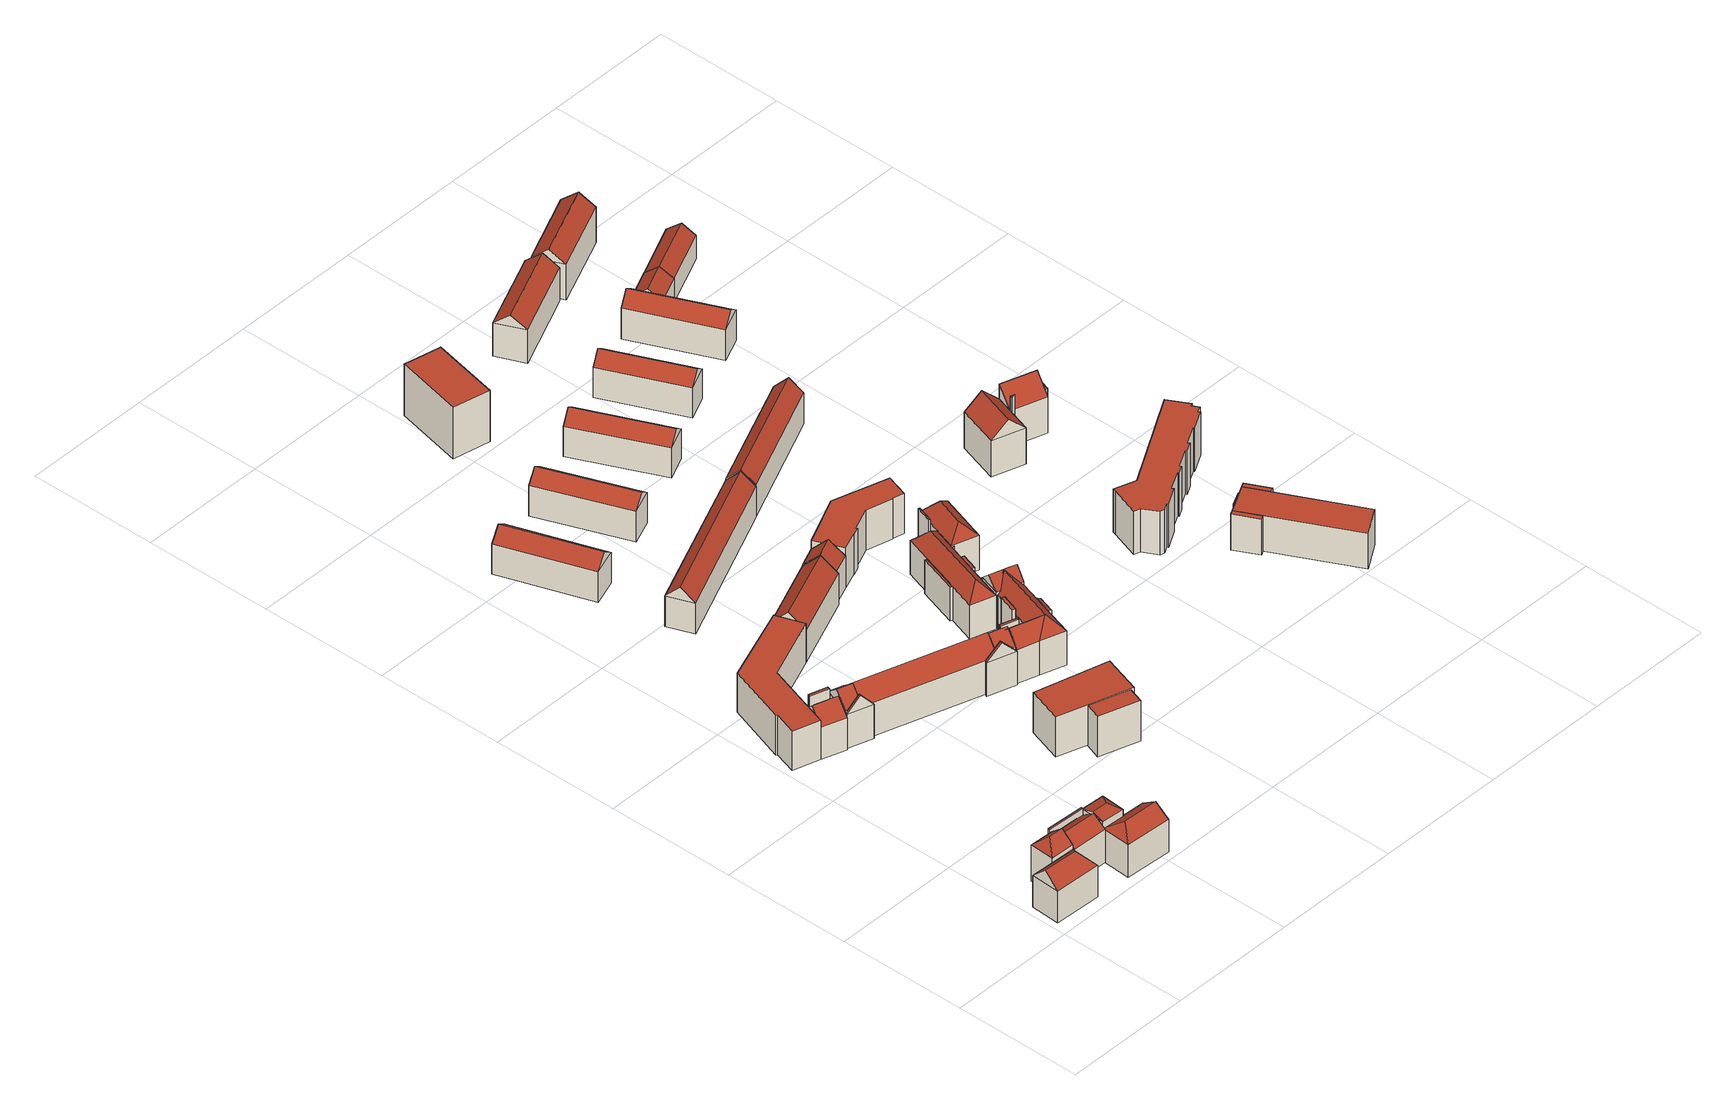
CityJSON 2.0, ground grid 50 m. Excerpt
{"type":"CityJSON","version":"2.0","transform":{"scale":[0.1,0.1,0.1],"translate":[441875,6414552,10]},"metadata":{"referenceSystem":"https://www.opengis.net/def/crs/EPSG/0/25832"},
"CityObjects":{
"building1":{"type":"Building","attributes":{"function":"31001_1010"},"children":["building1-1","building1-2","building1-3","building1-4","building1-5","building1-6"]},
"building1-1":{"type":"BuildingPart","attributes":{"roofType":"5000","measuredHeight":18.38,"storeysAboveGround":4},"parents":["building1"],"geometry":[{"type":"Solid","lod":"2","boundaries":[[[[0,1,2,3]],[[4,5,1,0]],[[6,7,5,4]],[[3,2,7,6]],[[0,8,4]],[[6,9,3]],[[3,9,8,0]],[[4,8,9,6]],[[1,5,7,2]]]],"semantics":{"surfaces":[{"type":"WallSurface"},{"type":"RoofSurface","Flaechenneigung":"41.5280836284885","Flaechenrichtung":"92.8494994040958","Flaechengroesse":"40.347125489576"},{"type":"RoofSurface","Flaechenneigung":"46.6362666407859","Flaechenrichtung":"2.85066626191174","Flaechengroesse":"124.046532342416"},{"type":"RoofSurface","Flaechenneigung":"46.6363801844414","Flaechenrichtung":"182.846805482165","Flaechengroesse":"124.049062008658"},{"type":"GroundSurface"}],"values":[[0,0,0,0,1,0,2,3,4]]}}]},
"building1-2":{"type":"BuildingPart","attributes":{"roofType":"5000","measuredHeight":19.09,"storeysAboveGround":4},"parents":["building1"],"geometry":[{"type":"Solid","lod":"2","boundaries":[[[[10,11,1,12]],[[13,14,11,10]],[[15,16,14,13]],[[12,1,16,15]],[[10,17,13]],[[15,18,12]],[[12,18,17,10]],[[13,17,18,15]],[[11,14,16,1]]]],"semantics":{"surfaces":[{"type":"WallSurface"},{"type":"RoofSurface","Flaechenneigung":"42.6138973612871","Flaechenrichtung":"272.851849181748","Flaechengroesse":"26.7100561599105"},{"type":"RoofSurface","Flaechenneigung":"48.8671475129598","Flaechenrichtung":"182.846331402792","Flaechengroesse":"47.3847689605955"},{"type":"RoofSurface","Flaechenneigung":"48.8672969844222","Flaechenrichtung":"2.82696698326483","Flaechengroesse":"47.3835448523109"},{"type":"GroundSurface"}],"values":[[0,0,0,0,1,0,2,3,4]]}}]},
"building1-3":{"type":"BuildingPart","attributes":{"roofType":"3100","measuredHeight":17.45,"storeysAboveGround":4},"parents":["building1"],"geometry":[{"type":"Solid","lod":"2","boundaries":[[[[19,20,16,21]],[[22,23,20,19]],[[24,25,23,22]],[[21,16,25,24]],[[19,26,22]],[[24,27,21]],[[21,27,26,19]],[[22,26,27,24]],[[20,23,25,16]]]],"semantics":{"surfaces":[{"type":"WallSurface"},{"type":"RoofSurface","Flaechenneigung":"54.4815227953838","Flaechenrichtung":"2.75251941555763","Flaechengroesse":"89.0152081675264"},{"type":"RoofSurface","Flaechenneigung":"54.4813897925999","Flaechenrichtung":"182.818109113188","Flaechengroesse":"89.0124240352548"},{"type":"GroundSurface"}],"values":[[0,0,0,0,0,0,1,2,3]]}}]},
"building1-4":{"type":"BuildingPart","attributes":{"roofType":"5000","measuredHeight":17.67,"storeysAboveGround":4},"parents":["building1"],"geometry":[{"type":"Solid","lod":"2","boundaries":[[[[28,29,20,30]],[[31,32,29,28]],[[33,34,32,31]],[[30,20,34,33]],[[28,35,31]],[[33,36,30]],[[30,36,35,28]],[[31,35,36,33]],[[29,32,34,20]]]],"semantics":{"surfaces":[{"type":"WallSurface"},{"type":"RoofSurface","Flaechenneigung":"62.4104458856623","Flaechenrichtung":"92.8454227254943","Flaechengroesse":"14.0120943286376"},{"type":"RoofSurface","Flaechenneigung":"73.1787329251202","Flaechenrichtung":"2.84269771535469","Flaechengroesse":"37.68791951411"},{"type":"RoofSurface","Flaechenneigung":"73.1786773496639","Flaechenrichtung":"182.846499058103","Flaechengroesse":"37.6913674211748"},{"type":"GroundSurface"}],"values":[[0,0,0,0,1,0,2,3,4]]}}]},
"building1-5":{"type":"BuildingPart","attributes":{"roofType":"5000","measuredHeight":17.5,"storeysAboveGround":4},"parents":["building1"],"geometry":[{"type":"Solid","lod":"2","boundaries":[[[[37,38,39,40]],[[41,34,38,37]],[[42,43,34,41]],[[40,39,43,42]],[[37,44,41]],[[42,45,40]],[[40,45,44,37]],[[41,44,45,42]],[[38,34,43,39]]]],"semantics":{"surfaces":[{"type":"WallSurface"},{"type":"RoofSurface","Flaechenneigung":"44.4680090687922","Flaechenrichtung":"272.854232684212","Flaechengroesse":"32.8976625812946"},{"type":"RoofSurface","Flaechenneigung":"55.3368593282151","Flaechenrichtung":"182.853922612822","Flaechengroesse":"114.68478310872"},{"type":"RoofSurface","Flaechenneigung":"55.3369004362173","Flaechenrichtung":"2.84955120345113","Flaechengroesse":"114.683419784781"},{"type":"GroundSurface"}],"values":[[0,0,0,0,1,0,2,3,4]]}}]},
"building1-6":{"type":"BuildingPart","attributes":{"roofType":"1000","measuredHeight":16.25,"storeysAboveGround":4},"parents":["building1"],"geometry":[{"type":"Solid","lod":"2","boundaries":[[[[46,47,48,49]],[[50,51,47,46]],[[52,53,51,50]],[[49,48,53,52]],[[50,46,49,52]],[[47,51,53,48]]]],"semantics":{"surfaces":[{"type":"WallSurface"},{"type":"RoofSurface","Flaechenneigung":"90","Flaechenrichtung":"0","Flaechengroesse":"12.2109905168544"},{"type":"GroundSurface"}],"values":[[0,0,0,0,1,2]]}}]},
"building2":{"type":"Building","attributes":{"function":"31001_1010"},"children":["building2-1","building2-2","building2-3","building2-4","building2-5"]},
"building2-1":{"type":"BuildingPart","attributes":{"roofType":"1000","measuredHeight":16.29,"storeysAboveGround":4},"parents":["building2"],"geometry":[{"type":"Solid","lod":"2","boundaries":[[[[54,55,56,57]],[[58,59,55,54]],[[60,61,59,58]],[[62,63,61,60]],[[64,65,63,62]],[[66,67,65,64]],[[68,69,67,66]],[[57,56,69,68]],[[66,64,62,60,58,54,57,68]],[[55,59,61,63,65,67,69,56]]]],"semantics":{"surfaces":[{"type":"WallSurface"},{"type":"RoofSurface","Flaechenneigung":"90","Flaechenrichtung":"0","Flaechengroesse":"680.952317258431"},{"type":"GroundSurface"}],"values":[[0,0,0,0,0,0,0,0,1,2]]}}]},
"building2-2":{"type":"BuildingPart","attributes":{"roofType":"3100","measuredHeight":18.91,"storeysAboveGround":4},"parents":["building2"],"geometry":[{"type":"Solid","lod":"2","boundaries":[[[[70,71,72,73]],[[74,75,71,70]],[[76,61,75,74]],[[73,72,61,76]],[[70,77,74]],[[76,78,73]],[[73,78,77,70]],[[74,77,78,76]],[[71,75,61,72]]]],"semantics":{"surfaces":[{"type":"WallSurface"},{"type":"RoofSurface","Flaechenneigung":"46.6688282595163","Flaechenrichtung":"337.613418283001","Flaechengroesse":"254.990159038913"},{"type":"RoofSurface","Flaechenneigung":"46.6716818337165","Flaechenrichtung":"157.95144624118","Flaechengroesse":"256.388987118885"},{"type":"GroundSurface"}],"values":[[0,0,0,0,0,0,1,2,3]]}}]},
"building2-3":{"type":"BuildingPart","attributes":{"roofType":"3100","measuredHeight":18.9,"storeysAboveGround":4},"parents":["building2"],"geometry":[{"type":"Solid","lod":"2","boundaries":[[[[79,80,71,81]],[[82,83,80,79]],[[84,85,83,82]],[[81,71,85,84]],[[79,86,82]],[[84,87,81]],[[81,87,86,79]],[[82,86,87,84]],[[80,83,85,71]]]],"semantics":{"surfaces":[{"type":"WallSurface"},{"type":"RoofSurface","Flaechenneigung":"46.3017187941279","Flaechenrichtung":"337.583854589848","Flaechengroesse":"67.7277072798356"},{"type":"RoofSurface","Flaechenneigung":"46.2999264095917","Flaechenrichtung":"157.856410594848","Flaechengroesse":"69.217210516663"},{"type":"GroundSurface"}],"values":[[0,0,0,0,0,0,1,2,3]]}}]},
"building2-4":{"type":"BuildingPart","attributes":{"roofType":"3100","measuredHeight":18.47,"storeysAboveGround":4},"parents":["building2"],"geometry":[{"type":"Solid","lod":"2","boundaries":[[[[88,89,90,91]],[[92,93,89,88]],[[94,65,93,92]],[[91,90,65,94]],[[88,95,92]],[[94,96,91]],[[91,96,95,88]],[[92,95,96,94]],[[89,93,65,90]]]],"semantics":{"surfaces":[{"type":"WallSurface"},{"type":"RoofSurface","Flaechenneigung":"47.0088870133913","Flaechenrichtung":"17.5019864082922","Flaechengroesse":"74.1320980158264"},{"type":"RoofSurface","Flaechenneigung":"47.0088582607343","Flaechenrichtung":"197.493484263191","Flaechengroesse":"74.1451896915529"},{"type":"GroundSurface"}],"values":[[0,0,0,0,0,0,1,2,3]]}}]},
"building2-5":{"type":"BuildingPart","attributes":{"roofType":"1000","measuredHeight":17.46,"storeysAboveGround":4},"parents":["building2"],"geometry":[{"type":"Solid","lod":"2","boundaries":[[[[97,98,99,100]],[[101,102,98,97]],[[103,89,102,101]],[[100,99,89,103]],[[101,97,100,103]],[[98,102,89,99]]]],"semantics":{"surfaces":[{"type":"WallSurface"},{"type":"RoofSurface","Flaechenneigung":"90","Flaechenrichtung":"0","Flaechengroesse":"8.042751369513"},{"type":"GroundSurface"}],"values":[[0,0,0,0,1,2]]}}]},
"building3":{"type":"Building","attributes":{"function":"31001_1010"},"children":["building3-1","building3-2","building3-3","building3-4","building3-5"]},
"building3-1":{"type":"BuildingPart","attributes":{"roofType":"3100","measuredHeight":19.76,"storeysAboveGround":4},"parents":["building3"],"geometry":[{"type":"Solid","lod":"2","boundaries":[[[[104,105,106,107]],[[108,109,105,104]],[[110,111,109,108]],[[107,106,111,110]],[[104,112,108]],[[110,113,107]],[[107,113,112,104]],[[108,112,113,110]],[[105,109,111,106]]]],"semantics":{"surfaces":[{"type":"WallSurface"},{"type":"RoofSurface","Flaechenneigung":"48.3747863686799","Flaechenrichtung":"17.4961596519196","Flaechengroesse":"45.4324639166376"},{"type":"RoofSurface","Flaechenneigung":"48.3749608486403","Flaechenrichtung":"197.49379833138","Flaechengroesse":"45.4024638697782"},{"type":"GroundSurface"}],"values":[[0,0,0,0,0,0,1,2,3]]}}]},
"building3-2":{"type":"BuildingPart","attributes":{"roofType":"3100","measuredHeight":19.71,"storeysAboveGround":4},"parents":["building3"],"geometry":[{"type":"Solid","lod":"2","boundaries":[[[[114,115,116,117]],[[118,119,115,114]],[[120,109,119,118]],[[117,116,109,120]],[[114,121,118]],[[120,122,117]],[[117,122,121,114]],[[118,121,122,120]],[[115,119,109,116]]]],"semantics":{"surfaces":[{"type":"WallSurface"},{"type":"RoofSurface","Flaechenneigung":"46.5723886862439","Flaechenrichtung":"17.5188715845536","Flaechengroesse":"418.518087130703"},{"type":"RoofSurface","Flaechenneigung":"46.5723923785247","Flaechenrichtung":"197.501367905763","Flaechengroesse":"418.530793510477"},{"type":"GroundSurface"}],"values":[[0,0,0,0,0,0,1,2,3]]}}]},
"building3-3":{"type":"BuildingPart","attributes":{"roofType":"3100","measuredHeight":19.78,"storeysAboveGround":4},"parents":["building3"],"geometry":[{"type":"Solid","lod":"2","boundaries":[[[[123,124,125,126]],[[127,128,124,123]],[[129,119,128,127]],[[126,125,119,129]],[[123,130,127]],[[129,131,126]],[[126,131,130,123]],[[127,130,131,129]],[[124,128,119,125]]]],"semantics":{"surfaces":[{"type":"WallSurface"},{"type":"RoofSurface","Flaechenneigung":"48.2441351852865","Flaechenrichtung":"17.5019211493828","Flaechengroesse":"48.0846413065926"},{"type":"RoofSurface","Flaechenneigung":"48.2439892260513","Flaechenrichtung":"197.495717259937","Flaechengroesse":"48.0973239271994"},{"type":"GroundSurface"}],"values":[[0,0,0,0,0,0,1,2,3]]}}]},
"building3-4":{"type":"BuildingPart","attributes":{"roofType":"3100","measuredHeight":19.9,"storeysAboveGround":4},"parents":["building3"],"geometry":[{"type":"Solid","lod":"2","boundaries":[[[[132,133,128,134]],[[135,136,133,132]],[[137,138,136,135]],[[134,128,138,137]],[[132,139,135]],[[137,140,134]],[[134,140,139,132]],[[135,139,140,137]],[[133,136,138,128]]]],"semantics":{"surfaces":[{"type":"WallSurface"},{"type":"RoofSurface","Flaechenneigung":"43.4876445818154","Flaechenrichtung":"107.510559779453","Flaechengroesse":"8.16888816724784"},{"type":"RoofSurface","Flaechenneigung":"43.4868604493693","Flaechenrichtung":"287.541836632266","Flaechengroesse":"8.16662754990904"},{"type":"GroundSurface"}],"values":[[0,0,0,0,0,0,1,2,3]]}}]},
"building3-5":{"type":"BuildingPart","attributes":{"roofType":"3100","measuredHeight":19.8,"storeysAboveGround":4},"parents":["building3"],"geometry":[{"type":"Solid","lod":"2","boundaries":[[[[141,142,143,144]],[[145,146,142,141]],[[147,111,146,145]],[[144,143,111,147]],[[141,148,145]],[[147,149,144]],[[144,149,148,141]],[[145,148,149,147]],[[142,146,111,143]]]],"semantics":{"surfaces":[{"type":"WallSurface"},{"type":"RoofSurface","Flaechenneigung":"40.9968684888485","Flaechenrichtung":"107.470721055647","Flaechengroesse":"6.77630783550925"},{"type":"RoofSurface","Flaechenneigung":"40.9972718735318","Flaechenrichtung":"287.482935167426","Flaechengroesse":"6.77770024238914"},{"type":"GroundSurface"}],"values":[[0,0,0,0,0,0,1,2,3]]}}]},
"building4":{"type":"Building","attributes":{"function":"31001_1010","yearOfConstruction":1978,"roofType":"3100","measuredHeight":16.8,"storeysAboveGround":4},"geometry":[{"type":"Solid","lod":"2","boundaries":[[[[150,151,152,153]],[[154,155,151,150]],[[156,157,155,154]],[[153,152,157,156]],[[150,158,154]],[[156,159,153]],[[153,159,158,150]],[[154,158,159,156]],[[151,155,157,152]]]],"semantics":{"surfaces":[{"type":"WallSurface"},{"type":"RoofSurface","Flaechenneigung":"51.6771435937999","Flaechenrichtung":"70.6903080448918","Flaechengroesse":"252.057448970152"},{"type":"RoofSurface","Flaechenneigung":"51.6771897122226","Flaechenrichtung":"250.717976646408","Flaechengroesse":"252.054576737016"},{"type":"GroundSurface"}],"values":[[0,0,0,0,0,0,1,2,3]]}}]},
"building5":{"type":"Building","attributes":{"function":"31001_1010"},"children":["building5-1","building5-2"]},
"building5-1":{"type":"BuildingPart","attributes":{"roofType":"1000","measuredHeight":16.77,"storeysAboveGround":7},"parents":["building5"],"geometry":[{"type":"Solid","lod":"2","boundaries":[[[[160,161,162,163]],[[164,165,161,160]],[[166,167,165,164]],[[163,162,167,166]],[[164,160,163,166]],[[161,165,167,162]]]],"semantics":{"surfaces":[{"type":"WallSurface"},{"type":"RoofSurface","Flaechenneigung":"90","Flaechenrichtung":"0","Flaechengroesse":"440.060818490972"},{"type":"GroundSurface"}],"values":[[0,0,0,0,1,2]]}}]},
"building5-2":{"type":"BuildingPart","attributes":{"roofType":"1000","measuredHeight":16.67,"storeysAboveGround":7},"parents":["building5"],"geometry":[{"type":"Solid","lod":"2","boundaries":[[[[168,169,170,171]],[[172,173,169,168]],[[174,175,173,172]],[[171,170,175,174]],[[172,168,171,174]],[[169,173,175,170]]]],"semantics":{"surfaces":[{"type":"WallSurface"},{"type":"RoofSurface","Flaechenneigung":"90","Flaechenrichtung":"0","Flaechengroesse":"104.584311201492"},{"type":"GroundSurface"}],"values":[[0,0,0,0,1,2]]}}]},
"building6":{"type":"Building","attributes":{"function":"31001_1010","yearOfConstruction":1957,"roofType":"3100","measuredHeight":17.76,"storeysAboveGround":4},"geometry":[{"type":"Solid","lod":"2","boundaries":[[[[176,177,178,179]],[[180,181,177,176]],[[182,183,181,180]],[[179,178,183,182]],[[176,184,180]],[[182,185,179]],[[179,185,184,176]],[[180,184,185,182]],[[177,181,183,178]]]],"semantics":{"surfaces":[{"type":"WallSurface"},{"type":"RoofSurface","Flaechenneigung":"45.3784375980943","Flaechenrichtung":"336.316038890547","Flaechengroesse":"453.516668318772"},{"type":"RoofSurface","Flaechenneigung":"45.3782904466207","Flaechenrichtung":"156.293088631143","Flaechengroesse":"455.570793759997"},{"type":"GroundSurface"}],"values":[[0,0,0,0,0,0,1,2,3]]}}]},
"building7":{"type":"Building","attributes":{"function":"31001_1010","yearOfConstruction":1957,"roofType":"3100","measuredHeight":16.73,"storeysAboveGround":4},"geometry":[{"type":"Solid","lod":"2","boundaries":[[[[186,187,188,189]],[[190,191,187,186]],[[192,193,191,190]],[[189,188,193,192]],[[186,194,190]],[[192,195,189]],[[189,195,194,186]],[[190,194,195,192]],[[187,191,193,188]]]],"semantics":{"surfaces":[{"type":"WallSurface"},{"type":"RoofSurface","Flaechenneigung":"50.9910337723218","Flaechenrichtung":"68.7483885770916","Flaechengroesse":"238.001112748134"},{"type":"RoofSurface","Flaechenneigung":"50.9911124195416","Flaechenrichtung":"248.746659326116","Flaechengroesse":"238.000444618638"},{"type":"GroundSurface"}],"values":[[0,0,0,0,0,0,1,2,3]]}}]},
"building8":{"type":"Building","attributes":{"function":"31001_1010"},"children":["building8-1","building8-2","building8-3","building8-4","building8-5","building8-6","building8-7","building8-8","building8-9","building8-10","building8-11","building8-12","building8-13"]},
"building8-1":{"type":"BuildingPart","attributes":{"roofType":"1000","measuredHeight":16.24,"storeysAboveGround":4},"parents":["building8"],"geometry":[{"type":"Solid","lod":"2","boundaries":[[[[196,197,198,199]],[[200,201,197,196]],[[202,203,201,200]],[[199,198,203,202]],[[200,196,199,202]],[[197,201,203,198]]]],"semantics":{"surfaces":[{"type":"WallSurface"},{"type":"RoofSurface","Flaechenneigung":"90","Flaechenrichtung":"0","Flaechengroesse":"8.75084714607713"},{"type":"GroundSurface"}],"values":[[0,0,0,0,1,2]]}}]},
"building8-2":{"type":"BuildingPart","attributes":{"roofType":"3200","measuredHeight":19.33,"storeysAboveGround":4},"parents":["building8"],"geometry":[{"type":"Solid","lod":"2","boundaries":[[[[204,205,206,207]],[[208,209,205,204]],[[210,211,209,208]],[[207,206,211,210]],[[204,212,208]],[[210,213,207]],[[207,213,212,204]],[[208,212,213,210]],[[205,209,211,206]]]],"semantics":{"surfaces":[{"type":"WallSurface"},{"type":"RoofSurface","Flaechenneigung":"44.0014424039944","Flaechenrichtung":"197.491570124094","Flaechengroesse":"36.7698563870074"},{"type":"RoofSurface","Flaechenneigung":"-39.8923102227374","Flaechenrichtung":"17.6939614785929","Flaechengroesse":"34.0203543014493"},{"type":"RoofSurface","Flaechenneigung":"42.6659498970158","Flaechenrichtung":"107.547701897758","Flaechengroesse":"193.642006924269"},{"type":"RoofSurface","Flaechenneigung":"42.6659517224614","Flaechenrichtung":"287.687378870757","Flaechengroesse":"193.768410367662"},{"type":"GroundSurface"}],"values":[[0,0,0,0,1,2,3,4,5]]}}]},
"building8-3":{"type":"BuildingPart","attributes":{"roofType":"5000","measuredHeight":19.28,"storeysAboveGround":4},"parents":["building8"],"geometry":[{"type":"Solid","lod":"2","boundaries":[[[[214,215,216,217]],[[208,209,215,214]],[[218,219,209,208]],[[217,216,219,218]],[[214,212,208]],[[218,220,217]],[[217,220,212,214]],[[208,212,220,218]],[[215,209,219,216]]]],"semantics":{"surfaces":[{"type":"WallSurface"},{"type":"RoofSurface","Flaechenneigung":"-42.8195178602194","Flaechenrichtung":"107.755361672757","Flaechengroesse":"37.1265691501325"},{"type":"RoofSurface","Flaechenneigung":"44.3243543427901","Flaechenrichtung":"17.5388598976386","Flaechengroesse":"81.2617392083959"},{"type":"RoofSurface","Flaechenneigung":"44.3245085842006","Flaechenrichtung":"197.512429813629","Flaechengroesse":"81.0886519534278"},{"type":"GroundSurface"}],"values":[[0,0,0,0,1,0,2,3,4]]}}]},
"building8-4":{"type":"BuildingPart","attributes":{"roofType":"3200","measuredHeight":19.33,"storeysAboveGround":4},"parents":["building8"],"geometry":[{"type":"Solid","lod":"2","boundaries":[[[[221,222,223,224]],[[225,226,222,221]],[[227,228,226,225]],[[224,223,228,227]],[[221,229,225]],[[227,230,224]],[[224,230,229,221]],[[225,229,230,227]],[[222,226,228,223]]]],"semantics":{"surfaces":[{"type":"WallSurface"},{"type":"RoofSurface","Flaechenneigung":"39.9669427062067","Flaechenrichtung":"17.7987829821917","Flaechengroesse":"35.1533227748301"},{"type":"RoofSurface","Flaechenneigung":"39.9670143246078","Flaechenrichtung":"197.693961501557","Flaechengroesse":"34.6181283445134"},{"type":"RoofSurface","Flaechenneigung":"42.0277194470229","Flaechenrichtung":"287.589515886979","Flaechengroesse":"243.436978163127"},{"type":"RoofSurface","Flaechenneigung":"42.0279330773196","Flaechenrichtung":"107.719484202186","Flaechengroesse":"243.370641302178"},{"type":"GroundSurface"}],"values":[[0,0,0,0,1,2,3,4,5]]}}]},
"building8-5":{"type":"BuildingPart","attributes":{"roofType":"1000","measuredHeight":13.89,"storeysAboveGround":4},"parents":["building8"],"geometry":[{"type":"Solid","lod":"2","boundaries":[[[[231,232,233,234]],[[235,236,232,231]],[[234,233,236,235]],[[231,234,235]],[[232,236,233]]]],"semantics":{"surfaces":[{"type":"WallSurface"},{"type":"RoofSurface","Flaechenneigung":"90","Flaechenrichtung":"0","Flaechengroesse":"1.17862405068132"},{"type":"GroundSurface"}],"values":[[0,0,0,1,2]]}}]},
"building8-6":{"type":"BuildingPart","attributes":{"roofType":"3100","measuredHeight":19.24,"storeysAboveGround":4},"parents":["building8"],"geometry":[{"type":"Solid","lod":"2","boundaries":[[[[237,228,206,238]],[[239,236,228,237]],[[240,241,236,239]],[[238,206,241,240]],[[237,242,239]],[[240,243,238]],[[238,243,242,237]],[[239,242,243,240]],[[228,236,241,206]]]],"semantics":{"surfaces":[{"type":"WallSurface"},{"type":"RoofSurface","Flaechenneigung":"47.5518102592115","Flaechenrichtung":"197.64403067092","Flaechengroesse":"63.1415230914109"},{"type":"RoofSurface","Flaechenneigung":"47.5518429396732","Flaechenrichtung":"17.5438627475772","Flaechengroesse":"63.0127213124304"},{"type":"GroundSurface"}],"values":[[0,0,0,0,0,0,1,2,3]]}}]},
"building8-7":{"type":"BuildingPart","attributes":{"roofType":"1000","measuredHeight":16.36,"storeysAboveGround":4},"parents":["building8"],"geometry":[{"type":"Solid","lod":"2","boundaries":[[[[244,245,216,246]],[[247,248,245,244]],[[249,250,248,247]],[[246,216,250,249]],[[247,244,246,249]],[[245,248,250,216]]]],"semantics":{"surfaces":[{"type":"WallSurface"},{"type":"RoofSurface","Flaechenneigung":"90","Flaechenrichtung":"0","Flaechengroesse":"7.48510763414799"},{"type":"GroundSurface"}],"values":[[0,0,0,0,1,2]]}}]},
"building8-8":{"type":"BuildingPart","attributes":{"roofType":"1000","measuredHeight":13.89,"storeysAboveGround":4},"parents":["building8"],"geometry":[{"type":"Solid","lod":"2","boundaries":[[[[251,252,253,254]],[[255,256,252,251]],[[257,258,256,255]],[[254,253,258,257]],[[255,251,254,257]],[[252,256,258,253]]]],"semantics":{"surfaces":[{"type":"WallSurface"},{"type":"RoofSurface","Flaechenneigung":"90","Flaechenrichtung":"0","Flaechengroesse":"14.5165716471169"},{"type":"GroundSurface"}],"values":[[0,0,0,0,1,2]]}}]},
"building8-9":{"type":"BuildingPart","attributes":{"roofType":"3200","measuredHeight":19.35,"storeysAboveGround":4},"parents":["building8"],"geometry":[{"type":"Solid","lod":"2","boundaries":[[[[259,260,261,262]],[[263,264,260,259]],[[265,266,264,263]],[[262,261,266,265]],[[259,267,263]],[[265,268,262]],[[262,268,267,259]],[[263,267,268,265]],[[260,264,266,261]]]],"semantics":{"surfaces":[{"type":"WallSurface"},{"type":"RoofSurface","Flaechenneigung":"38.943680891509","Flaechenrichtung":"197.604805606294","Flaechengroesse":"33.9032884919184"},{"type":"RoofSurface","Flaechenneigung":"38.9437986380033","Flaechenrichtung":"17.487582447825","Flaechengroesse":"33.6342818892592"},{"type":"RoofSurface","Flaechenneigung":"45.3377817575485","Flaechenrichtung":"107.643819131723","Flaechengroesse":"115.831824766878"},{"type":"RoofSurface","Flaechenneigung":"45.3376216034785","Flaechenrichtung":"287.791164459571","Flaechengroesse":"115.755821014321"},{"type":"GroundSurface"}],"values":[[0,0,0,0,1,2,3,4,5]]}}]},
"building8-10":{"type":"BuildingPart","attributes":{"roofType":"1000","measuredHeight":13.89,"storeysAboveGround":4},"parents":["building8"],"geometry":[{"type":"Solid","lod":"2","boundaries":[[[[269,270,271,272]],[[273,264,270,269]],[[272,271,264,273]],[[269,272,273]],[[270,264,271]]]],"semantics":{"surfaces":[{"type":"WallSurface"},{"type":"RoofSurface","Flaechenneigung":"90","Flaechenrichtung":"0","Flaechengroesse":"0.500399218227133"},{"type":"GroundSurface"}],"values":[[0,0,0,1,2]]}}]},
"building8-11":{"type":"BuildingPart","attributes":{"roofType":"1000","measuredHeight":15.7,"storeysAboveGround":4},"parents":["building8"],"geometry":[{"type":"Solid","lod":"2","boundaries":[[[[274,275,276,277]],[[278,279,275,274]],[[280,266,279,278]],[[277,276,266,280]],[[278,274,277,280]],[[275,279,266,276]]]],"semantics":{"surfaces":[{"type":"WallSurface"},{"type":"RoofSurface","Flaechenneigung":"90","Flaechenrichtung":"0","Flaechengroesse":"3.64856554781484"},{"type":"GroundSurface"}],"values":[[0,0,0,0,1,2]]}}]},
"building8-12":{"type":"BuildingPart","attributes":{"roofType":"2100","measuredHeight":14.22,"storeysAboveGround":4},"parents":["building8"],"geometry":[{"type":"Solid","lod":"2","boundaries":[[[[281,282,283,284]],[[285,286,282,281]],[[287,288,286,285]],[[284,283,288,287]],[[285,281,284,287]],[[282,286,288,283]]]],"semantics":{"surfaces":[{"type":"WallSurface"},{"type":"RoofSurface","Flaechenneigung":"61.2277244859859","Flaechenrichtung":"107.487997305116","Flaechengroesse":"12.1533721146391"},{"type":"GroundSurface"}],"values":[[0,0,0,0,1,2]]}}]},
"building8-13":{"type":"BuildingPart","attributes":{"roofType":"1000","measuredHeight":13.89,"storeysAboveGround":4},"parents":["building8"],"geometry":[{"type":"Solid","lod":"2","boundaries":[[[[289,290,291,292]],[[293,294,290,289]],[[295,296,294,293]],[[292,291,296,295]],[[293,289,292,295]],[[290,294,296,291]]]],"semantics":{"surfaces":[{"type":"WallSurface"},{"type":"RoofSurface","Flaechenneigung":"90","Flaechenrichtung":"0","Flaechengroesse":"8.66588176810267"},{"type":"GroundSurface"}],"values":[[0,0,0,0,1,2]]}}]},
"building9":{"type":"Building","attributes":{"function":"31001_1010","yearOfConstruction":1957,"roofType":"1000","measuredHeight":21.25,"storeysAboveGround":7},"geometry":[{"type":"Solid","lod":"2","boundaries":[[[[297,298,299,300]],[[301,302,298,297]],[[303,304,302,301]],[[300,299,304,303]],[[301,297,300,303]],[[298,302,304,299]]]],"semantics":{"surfaces":[{"type":"WallSurface"},{"type":"RoofSurface","Flaechenneigung":"90","Flaechenrichtung":"0","Flaechengroesse":"392.565194007723"},{"type":"GroundSurface"}],"values":[[0,0,0,0,1,2]]}}]},
"building10":{"type":"Building","attributes":{"function":"31001_1010","yearOfConstruction":1978,"roofType":"1000","measuredHeight":16.64,"storeysAboveGround":4},"geometry":[{"type":"Solid","lod":"2","boundaries":[[[[305,306,307,308]],[[309,310,306,305]],[[311,312,310,309]],[[313,314,312,311]],[[315,316,314,313]],[[317,318,316,315]],[[319,320,318,317]],[[321,322,320,319]],[[323,324,322,321]],[[325,326,324,323]],[[327,328,326,325]],[[308,307,328,327]],[[325,323,321,319,317,315,313,311,309,305,308,327]],[[306,310,312,314,316,318,320,322,324,326,328,307]]]],"semantics":{"surfaces":[{"type":"WallSurface"},{"type":"RoofSurface","Flaechenneigung":"90","Flaechenrichtung":"0","Flaechengroesse":"425.771846009193"},{"type":"GroundSurface"}],"values":[[0,0,0,0,0,0,0,0,0,0,0,0,1,2]]}}]},
"building11":{"type":"Building","attributes":{"function":"31001_1010","yearOfConstruction":1978,"roofType":"3100","measuredHeight":16.5,"storeysAboveGround":4},"geometry":[{"type":"Solid","lod":"2","boundaries":[[[[329,330,331,332]],[[333,334,330,329]],[[335,336,334,333]],[[332,331,336,335]],[[329,337,333]],[[335,338,332]],[[332,338,337,329]],[[333,337,338,335]],[[330,334,336,331]]]],"semantics":{"surfaces":[{"type":"WallSurface"},{"type":"RoofSurface","Flaechenneigung":"51.7159328930604","Flaechenrichtung":"65.4216410881859","Flaechengroesse":"235.434628491673"},{"type":"RoofSurface","Flaechenneigung":"51.7159007101067","Flaechenrichtung":"245.427301216709","Flaechengroesse":"235.014172726731"},{"type":"GroundSurface"}],"values":[[0,0,0,0,0,0,1,2,3]]}}]},
"building12":{"type":"Building","attributes":{"function":"31001_1010","yearOfConstruction":1957,"roofType":"3100","measuredHeight":18.11,"storeysAboveGround":4},"geometry":[{"type":"Solid","lod":"2","boundaries":[[[[339,340,341,342]],[[343,344,340,339]],[[345,346,344,343]],[[342,341,346,345]],[[339,347,343]],[[345,348,342]],[[342,348,347,339]],[[343,347,348,345]],[[340,344,346,341]]]],"semantics":{"surfaces":[{"type":"WallSurface"},{"type":"RoofSurface","Flaechenneigung":"44.9769715293354","Flaechenrichtung":"336.315967749657","Flaechengroesse":"358.190162245908"},{"type":"RoofSurface","Flaechenneigung":"44.9773886571438","Flaechenrichtung":"156.187656622046","Flaechengroesse":"357.958724961699"},{"type":"GroundSurface"}],"values":[[0,0,0,0,0,0,1,2,3]]}}]},
"building13":{"type":"Building","attributes":{"function":"31001_1010","yearOfConstruction":1978,"roofType":"3100","measuredHeight":16.45,"storeysAboveGround":4},"geometry":[{"type":"Solid","lod":"2","boundaries":[[[[349,350,351,352]],[[353,354,350,349]],[[355,356,354,353]],[[352,351,356,355]],[[349,357,353]],[[355,358,352]],[[352,358,357,349]],[[353,357,358,355]],[[350,354,356,351]]]],"semantics":{"surfaces":[{"type":"WallSurface"},{"type":"RoofSurface","Flaechenneigung":"51.3237319160601","Flaechenrichtung":"65.8329322454606","Flaechengroesse":"214.602241485492"},{"type":"RoofSurface","Flaechenneigung":"51.3237726466933","Flaechenrichtung":"245.832932247704","Flaechengroesse":"214.602241470593"},{"type":"GroundSurface"}],"values":[[0,0,0,0,0,0,1,2,3]]}}]},
"building14":{"type":"Building","attributes":{"function":"31001_1010","yearOfConstruction":1957,"roofType":"3100","measuredHeight":18.35,"storeysAboveGround":4},"geometry":[{"type":"Solid","lod":"2","boundaries":[[[[359,360,361,362]],[[363,364,360,359]],[[365,366,364,363]],[[362,361,366,365]],[[359,367,363]],[[365,368,362]],[[362,368,367,359]],[[363,367,368,365]],[[360,364,366,361]]]],"semantics":{"surfaces":[{"type":"WallSurface"},{"type":"RoofSurface","Flaechenneigung":"52.0689761587536","Flaechenrichtung":"336.244267604105","Flaechengroesse":"248.661622061325"},{"type":"RoofSurface","Flaechenneigung":"52.0690639141109","Flaechenrichtung":"156.172905140073","Flaechengroesse":"248.618316179559"},{"type":"GroundSurface"}],"values":[[0,0,0,0,0,0,1,2,3]]}}]},
"building15":{"type":"Building","attributes":{"function":"31001_1010"},"children":["building15-1","building15-2","building15-3","building15-4"]},
"building15-1":{"type":"BuildingPart","attributes":{"roofType":"1000","measuredHeight":14.77,"storeysAboveGround":5},"parents":["building15"],"geometry":[{"type":"Solid","lod":"2","boundaries":[[[[369,370,371,372]],[[373,374,370,369]],[[375,376,374,373]],[[372,371,376,375]],[[373,369,372,375]],[[370,374,376,371]]]],"semantics":{"surfaces":[{"type":"WallSurface"},{"type":"RoofSurface","Flaechenneigung":"90","Flaechenrichtung":"0","Flaechengroesse":"17.405208971655"},{"type":"GroundSurface"}],"values":[[0,0,0,0,1,2]]}}]},
"building15-2":{"type":"BuildingPart","attributes":{"roofType":"1000","measuredHeight":14.77,"storeysAboveGround":5},"parents":["building15"],"geometry":[{"type":"Solid","lod":"2","boundaries":[[[[377,378,379,380]],[[381,382,378,377]],[[372,371,382,381]],[[380,379,371,372]],[[381,377,380,372]],[[378,382,371,379]]]],"semantics":{"surfaces":[{"type":"WallSurface"},{"type":"RoofSurface","Flaechenneigung":"90","Flaechenrichtung":"0","Flaechengroesse":"552.329104844513"},{"type":"GroundSurface"}],"values":[[0,0,0,0,1,2]]}}]},
"building15-3":{"type":"BuildingPart","attributes":{"roofType":"1000","measuredHeight":14.77,"storeysAboveGround":5},"parents":["building15"],"geometry":[{"type":"Solid","lod":"2","boundaries":[[[[383,384,385,386]],[[387,388,384,383]],[[381,382,388,387]],[[386,385,382,381]],[[387,383,386,381]],[[384,388,382,385]]]],"semantics":{"surfaces":[{"type":"WallSurface"},{"type":"RoofSurface","Flaechenneigung":"90","Flaechenrichtung":"0","Flaechengroesse":"20.0143146790765"},{"type":"GroundSurface"}],"values":[[0,0,0,0,1,2]]}}]},
"building15-4":{"type":"BuildingPart","attributes":{"roofType":"1000","measuredHeight":14.77,"storeysAboveGround":5},"parents":["building15"],"geometry":[{"type":"Solid","lod":"2","boundaries":[[[[389,390,391,392]],[[393,394,390,389]],[[395,396,394,393]],[[392,391,396,395]],[[393,389,392,395]],[[390,394,396,391]]]],"semantics":{"surfaces":[{"type":"WallSurface"},{"type":"RoofSurface","Flaechenneigung":"90","Flaechenrichtung":"0","Flaechengroesse":"2.18460310067241"},{"type":"GroundSurface"}],"values":[[0,0,0,0,1,2]]}}]},
"building16":{"type":"Building","attributes":{"function":"31001_1010","yearOfConstruction":1957,"roofType":"1000","measuredHeight":18.07,"storeysAboveGround":4},"geometry":[{"type":"Solid","lod":"2","boundaries":[[[[397,398,399,400]],[[401,402,398,397]],[[403,404,402,401]],[[405,406,404,403]],[[407,408,406,405]],[[409,410,408,407]],[[411,412,410,409]],[[413,414,412,411]],[[415,416,414,413]],[[417,418,416,415]],[[419,420,418,417]],[[421,422,420,419]],[[423,424,422,421]],[[425,426,424,423]],[[427,428,426,425]],[[429,430,428,427]],[[431,432,430,429]],[[433,434,432,431]],[[435,436,434,433]],[[437,438,436,435]],[[439,440,438,437]],[[441,442,440,439]],[[443,444,442,441]],[[445,446,444,443]],[[447,448,446,445]],[[449,450,448,447]],[[400,399,450,449]],[[447,445,443,441,439,437,435,433,431,429,427,425,423,421,419,417,415,413,411,409,407,405,403,401,397,400,449]],[[398,402,404,406,408,410,412,414,416,418,420,422,424,426,428,430,432,434,436,438,440,442,444,446,448,450,399]]]],"semantics":{"surfaces":[{"type":"WallSurface"},{"type":"RoofSurface","Flaechenneigung":"90","Flaechenrichtung":"0","Flaechengroesse":"720.523266517491"},{"type":"GroundSurface"}],"values":[[0,0,0,0,0,0,0,0,0,0,0,0,0,0,0,0,0,0,0,0,0,0,0,0,0,0,0,1,2]]}}]},
"building17":{"type":"Building","attributes":{"function":"31001_1010"},"children":["building17-1","building17-2","building17-3","building17-4"]},
"building17-1":{"type":"BuildingPart","attributes":{"roofType":"3100","measuredHeight":21.41,"storeysAboveGround":4},"parents":["building17"],"geometry":[{"type":"Solid","lod":"2","boundaries":[[[[451,452,453,454]],[[455,456,452,451]],[[457,458,456,455]],[[454,453,458,457]],[[451,459,455]],[[457,460,454]],[[454,460,459,451]],[[455,459,460,457]],[[452,456,458,453]]]],"semantics":{"surfaces":[{"type":"WallSurface"},{"type":"RoofSurface","Flaechenneigung":"45.5679723123593","Flaechenrichtung":"107.48790174738","Flaechengroesse":"154.346129998891"},{"type":"RoofSurface","Flaechenneigung":"45.5679955277815","Flaechenrichtung":"287.48649680259","Flaechengroesse":"154.346346685474"},{"type":"GroundSurface"}],"values":[[0,0,0,0,0,0,1,2,3]]}}]},
"building17-2":{"type":"BuildingPart","attributes":{"roofType":"2100","measuredHeight":21.35,"storeysAboveGround":4},"parents":["building17"],"geometry":[{"type":"Solid","lod":"2","boundaries":[[[[461,462,463,464]],[[465,466,462,461]],[[467,453,466,465]],[[464,463,453,467]],[[465,461,464,467]],[[462,466,453,463]]]],"semantics":{"surfaces":[{"type":"WallSurface"},{"type":"RoofSurface","Flaechenneigung":"47.9504499412495","Flaechenrichtung":"197.489650503656","Flaechengroesse":"133.35365812649"},{"type":"GroundSurface"}],"values":[[0,0,0,0,1,2]]}}]},
"building17-3":{"type":"BuildingPart","attributes":{"roofType":"1000","measuredHeight":21.35,"storeysAboveGround":4},"parents":["building17"],"geometry":[{"type":"Solid","lod":"2","boundaries":[[[[468,469,470,471]],[[472,466,469,468]],[[471,470,466,472]],[[468,471,472]],[[469,466,470]]]],"semantics":{"surfaces":[{"type":"WallSurface"},{"type":"RoofSurface","Flaechenneigung":"90","Flaechenrichtung":"0","Flaechengroesse":"1.11435898857783"},{"type":"GroundSurface"}],"values":[[0,0,0,1,2]]}}]},
"building17-4":{"type":"BuildingPart","attributes":{"roofType":"1000","measuredHeight":15.24,"storeysAboveGround":4},"parents":["building17"],"geometry":[{"type":"Solid","lod":"2","boundaries":[[[[473,474,463,475]],[[476,477,474,473]],[[478,479,477,476]],[[475,463,479,478]],[[476,473,475,478]],[[474,477,479,463]]]],"semantics":{"surfaces":[{"type":"WallSurface"},{"type":"RoofSurface","Flaechenneigung":"90","Flaechenrichtung":"0","Flaechengroesse":"6.42614324042635"},{"type":"GroundSurface"}],"values":[[0,0,0,0,1,2]]}}]},
"building18":{"type":"Building","attributes":{"function":"31001_1010","yearOfConstruction":1978,"roofType":"3100","measuredHeight":16.92,"storeysAboveGround":4},"geometry":[{"type":"Solid","lod":"2","boundaries":[[[[480,481,482,483]],[[484,485,481,480]],[[486,487,485,484]],[[483,482,487,486]],[[480,488,484]],[[486,489,483]],[[483,489,488,480]],[[484,488,489,486]],[[481,485,487,482]]]],"semantics":{"surfaces":[{"type":"WallSurface"},{"type":"RoofSurface","Flaechenneigung":"52.0809602053487","Flaechenrichtung":"245.943599752364","Flaechengroesse":"236.602375788361"},{"type":"RoofSurface","Flaechenneigung":"52.0809602082382","Flaechenrichtung":"65.9435997513114","Flaechengroesse":"236.602375792719"},{"type":"GroundSurface"}],"values":[[0,0,0,0,0,0,1,2,3]]}}]},
"building19":{"type":"Building","attributes":{"function":"31001_1010","yearOfConstruction":1978,"roofType":"3100","measuredHeight":13.79,"storeysAboveGround":3},"geometry":[{"type":"Solid","lod":"2","boundaries":[[[[490,491,492,493]],[[494,495,491,490]],[[496,497,495,494]],[[493,492,497,496]],[[490,498,494]],[[496,499,493]],[[493,499,498,490]],[[494,498,499,496]],[[491,495,497,492]]]],"semantics":{"surfaces":[{"type":"WallSurface"},{"type":"RoofSurface","Flaechenneigung":"52.3003793871258","Flaechenrichtung":"335.950460567341","Flaechengroesse":"76.6933627794917"},{"type":"RoofSurface","Flaechenneigung":"52.3004724110768","Flaechenrichtung":"155.95276117746","Flaechengroesse":"77.0149220438327"},{"type":"GroundSurface"}],"values":[[0,0,0,0,0,0,1,2,3]]}}]},
"building20":{"type":"Building","attributes":{"function":"31001_1010","yearOfConstruction":1957,"roofType":"3100","measuredHeight":19.52,"storeysAboveGround":4},"geometry":[{"type":"Solid","lod":"2","boundaries":[[[[500,501,502,503]],[[504,505,501,500]],[[506,507,505,504]],[[503,502,507,506]],[[500,508,504]],[[506,509,503]],[[503,509,508,500]],[[504,508,509,506]],[[501,505,507,502]]]],"semantics":{"surfaces":[{"type":"WallSurface"},{"type":"RoofSurface","Flaechenneigung":"51.897491391072","Flaechenrichtung":"336.161801467026","Flaechengroesse":"229.52059539499"},{"type":"RoofSurface","Flaechenneigung":"51.897495496352","Flaechenrichtung":"156.153738223203","Flaechengroesse":"229.559655696615"},{"type":"GroundSurface"}],"values":[[0,0,0,0,0,0,1,2,3]]}}]},
"building21":{"type":"Building","attributes":{"function":"31001_1010","yearOfConstruction":1978,"roofType":"3100","measuredHeight":13.72,"storeysAboveGround":3},"geometry":[{"type":"Solid","lod":"2","boundaries":[[[[494,495,510,511]],[[490,491,495,494]],[[512,513,491,490]],[[511,510,513,512]],[[494,498,490]],[[512,514,511]],[[511,514,498,494]],[[490,498,514,512]],[[495,491,513,510]]]],"semantics":{"surfaces":[{"type":"WallSurface"},{"type":"RoofSurface","Flaechenneigung":"52.4497009853866","Flaechenrichtung":"155.954984932703","Flaechengroesse":"146.374539645394"},{"type":"RoofSurface","Flaechenneigung":"52.4497171364879","Flaechenrichtung":"335.953898172144","Flaechengroesse":"146.698108256289"},{"type":"GroundSurface"}],"values":[[0,0,0,0,0,0,1,2,3]]}}]}
},
"vertices":[
[193,135,165],[193,135,34],[10,144,34],[10,144,165],[187,22,165],[187,22,34],[4,31,165],[4,31,34],[143,81,218],[7,88,218],
[99,140,184],[99,140,34],[193,135,184],[103,235,184],[103,235,34],[198,230,184],[198,230,34],[139,186,225],[195,183,225],
[337,224,172],[337,224,34],[198,230,172],[332,120,172],[332,120,34],[192,126,172],[192,126,34],[334,172,209],[195,178,209],
[428,219,197],[428,219,34],[337,224,197],[423,126,197],[423,126,34],[332,131,197],[332,131,34],[399,174,211],[334,177,211],
[326,15,169],[326,15,34],[508,6,34],[508,6,169],[332,131,169],[514,122,169],[514,122,34],[369,71,209],[511,64,209],
[189,239,197],[189,239,34],[189,231,34],[189,231,197],[340,231,197],[340,231,34],[340,223,197],[340,223,34],
[121,1521,177],[121,1521,14],[44,1286,14],[44,1286,177],[416,1631,177],[416,1631,14],[455,1526,177],[455,1526,14],[207,1427,177],[207,1427,14],[123,1162,177],[123,1162,14],[20,1194,177],[20,1194,14],[48,1282,177],[48,1282,14],
[693,1755,145],[693,1755,14],[413,1639,14],[413,1639,145],[740,1641,145],[740,1641,14],[455,1526,145],[717,1698,203],[434,1583,203],
[771,1788,148],[771,1788,14],[693,1755,148],[818,1682,148],[818,1682,14],[737,1649,148],[737,1649,14],[794,1735,203],[715,1702,203],
[250,1238,147],[250,1238,14],[157,1268,14],[157,1268,147],[216,1132,147],[216,1132,14],[123,1162,147],[233,1185,198],[140,1215,198],
[183,1271,188],[183,1271,14],[179,1260,14],[179,1260,188],[253,1249,188],[253,1249,14],[250,1238,188],
[310,1231,169],[310,1231,21],[253,1249,21],[253,1249,169],[276,1123,169],[276,1123,21],[219,1141,169],[219,1141,21],[293,1177,219],[236,1195,219],
[793,1086,161],[793,1086,21],[313,1238,21],[313,1238,161],[757,971,161],[757,971,21],[276,1123,161],[775,1029,218],[294,1180,218],
[854,1050,172],[854,1050,21],[788,1071,21],[788,1071,172],[822,951,172],[822,951,21],[757,971,172],[838,1001,219],[772,1021,219],
[819,941,160],[819,941,21],[822,951,160],[711,975,160],[711,975,21],[714,985,160],[714,985,21],[765,958,220],[768,968,220],
[311,1102,162],[311,1102,21],[314,1111,21],[314,1111,162],[216,1132,162],[216,1132,21],[219,1141,162],[264,1117,219],[266,1126,219],
[342,2267,130],[342,2267,4],[220,2616,4],[220,2616,130],[241,2232,130],[241,2232,4],[119,2581,130],[119,2581,4],[292,2250,172],[170,2599,172],
[627,601,194],[627,601,26],[905,512,26],[905,512,194],[670,738,194],[670,738,26],[952,662,194],[952,662,26],
[871,454,193],[871,454,26],[891,516,26],[891,516,193],[719,502,193],[719,502,26],[739,565,193],[739,565,26],
[848,2229,142],[848,2229,16],[284,1982,16],[284,1982,142],[891,2134,142],[891,2134,16],[322,1884,142],[322,1884,16],[869,2182,193],[303,1933,193],
[639,2378,137],[639,2378,10],[505,2721,10],[505,2721,137],[545,2341,137],[545,2341,10],[411,2685,137],[411,2685,10],[592,2359,177],[458,2703,177],
[958,1136,190],[958,1136,27],[937,1069,27],[937,1069,190],[970,1132,190],[970,1132,27],[948,1065,190],[948,1065,27],
[995,886,167],[995,886,27],[1076,1144,27],[1076,1144,167],[900,916,167],[900,916,27],[983,1173,167],[983,1173,27],[963,950,220],[1043,1201,220],
[932,1014,167],[932,1014,27],[850,1040,27],[850,1040,167],[819,941,167],[819,941,27],[835,990,220],
[998,1565,166],[998,1565,27],[884,1205,27],[884,1205,166],[1092,1535,166],[1092,1535,27],[977,1175,166],[977,1175,27],[1031,1506,220],[944,1234,220],
[1018,1256,166],[1018,1256,27],[1009,1275,27],[1009,1275,166],[1004,1260,166],[1004,1260,27],
[977,1175,179],[1076,1144,179],[1004,1260,179],[1103,1229,179],[1103,1229,27],[990,1218,220],[1090,1186,220],
[854,1050,191],[854,1050,27],[850,1040,191],[917,1030,191],[917,1030,27],[913,1020,191],[913,1020,27],
[908,1312,166],[908,1312,27],[917,1309,27],[917,1309,166],[957,1465,166],[957,1465,27],[965,1463,166],[965,1463,27],
[1162,1415,170],[1162,1415,27],[1223,1607,27],[1223,1607,170],[1063,1447,170],[1063,1447,27],[1125,1638,170],[1125,1638,27],[1125,1470,221],[1161,1583,221],
[1061,1439,166],[1061,1439,27],[1075,1443,27],[1075,1443,166],[1063,1447,166],
[1099,1576,184],[1099,1576,27],[1104,1574,27],[1104,1574,184],[1120,1640,184],[1120,1640,27],[1125,1638,184],
[1031,1002,169],[1031,1002,27],[1046,997,27],[1046,997,161],[1052,1068,169],[1052,1068,27],[1067,1063,161],[1067,1063,27],
[1057,1386,166],[1057,1386,27],[1045,1390,27],[1045,1390,166],[1036,1321,166],[1036,1321,27],[1024,1325,166],[1024,1325,27],
[654,3286,230],[654,3286,17],[512,3316,17],[512,3316,230],[598,3022,230],[598,3022,17],[455,3052,230],[455,3052,17],
[887,1707,182],[887,1707,15],[916,1718,15],[916,1718,182],[886,1709,182],[886,1709,15],[818,1682,182],[818,1682,15],[771,1788,182],[771,1788,15],[962,1876,182],[962,1876,15],[1175,1813,182],[1175,1813,15],[1147,1726,182],[1147,1726,15],[1103,1737,182],[1103,1737,15],[1102,1734,182],[1102,1734,15],[1001,1760,182],[1001,1760,15],[914,1724,182],[914,1724,15],
[945,2507,142],[945,2507,17],[793,2840,17],[793,2840,142],[853,2466,142],[853,2466,17],[701,2798,142],[701,2798,17],[899,2486,182],[747,2819,182],
[1297,2426,148],[1297,2426,18],[848,2229,18],[848,2229,148],[1338,2332,148],[1338,2332,18],[891,2134,148],[891,2134,18],[1318,2379,199],[869,2182,199],
[1210,2657,146],[1210,2657,21],[1072,2964,21],[1072,2964,146],[1119,2616,146],[1119,2616,21],[982,2923,146],[982,2923,21],[1165,2636,185],[1027,2944,185],
[1232,3442,151],[1232,3442,13],[928,3309,13],[928,3309,151],[1279,3334,151],[1279,3334,13],[976,3200,151],[976,3200,13],[1256,3388,197],[952,3254,197],
[1906,945,192],[1906,945,44],[1890,937,44],[1890,937,192],[1951,858,192],[1951,858,44],[1935,850,192],[1935,850,44],
[1986,477,192],[1986,477,44],[2091,544,44],[2091,544,192],[1781,879,192],[1781,879,44],
[1810,779,192],[1810,779,44],[1827,788,44],[1827,788,192],[1763,870,192],[1763,870,44],
[1806,897,192],[1806,897,44],[1807,893,44],[1807,893,192],[1859,924,192],[1859,924,44],[1861,921,192],[1861,921,44],
[1582,1214,218],[1582,1214,38],[1578,1203,38],[1578,1203,218],[1665,1187,218],[1665,1187,38],[2026,1394,218],[2026,1394,38],[2071,1314,218],[2071,1314,38],[2061,1309,218],[2061,1309,38],[2076,1284,218],[2076,1284,38],[2054,1272,218],[2054,1272,38],[2058,1265,218],[2058,1265,38],[1984,1224,218],[1984,1224,38],[1981,1229,218],[1981,1229,38],[1915,1193,218],[1915,1193,38],[1919,1186,218],[1919,1186,38],[1882,1166,218],[1882,1166,38],[1879,1171,218],[1879,1171,38],[1811,1133,218],[1811,1133,38],[1814,1127,218],[1814,1127,38],[1783,1110,218],[1783,1110,38],[1780,1115,218],[1780,1115,38],[1711,1077,218],[1711,1077,38],[1715,1070,218],[1715,1070,38],[1643,1030,218],[1643,1030,38],[1640,1036,218],[1640,1036,38],[1615,1022,218],[1615,1022,38],[1598,1025,218],[1598,1025,38],[1566,1081,218],[1566,1081,38],[1542,1089,218],[1542,1089,38],
[1653,1656,184],[1653,1656,33],[1704,1818,33],[1704,1818,184],[1529,1695,184],[1529,1695,33],[1580,1857,184],[1580,1857,33],[1591,1675,247],[1642,1837,247],
[1817,1709,183],[1817,1709,33],[1838,1775,33],[1838,1775,246],[1683,1751,183],[1683,1751,33],[1704,1818,246],
[1679,1738,246],[1679,1738,33],[1698,1746,33],[1698,1746,246],[1683,1751,246],
[1856,1770,185],[1856,1770,33],[1838,1775,185],[1846,1737,185],[1846,1737,33],[1828,1743,185],[1828,1743,33],
[1253,3046,158],[1253,3046,30],[1397,2723,30],[1397,2723,158],[1349,3089,158],[1349,3089,30],[1494,2766,158],[1494,2766,30],[1301,3068,199],[1446,2744,199],
[1460,3133,131],[1460,3133,33],[1351,3084,33],[1351,3084,131],[1503,3041,131],[1503,3041,33],[1393,2992,131],[1393,2992,33],[1481,3087,170],[1372,3038,170],
[1518,3546,171],[1518,3546,23],[1240,3423,23],[1240,3423,171],[1566,3437,171],[1566,3437,23],[1288,3314,171],[1288,3314,23],[1542,3491,218],[1264,3369,218],
[1711,3134,33],[1711,3134,131],[1670,3227,131],[1670,3227,33],[1691,3180,170]
]}
